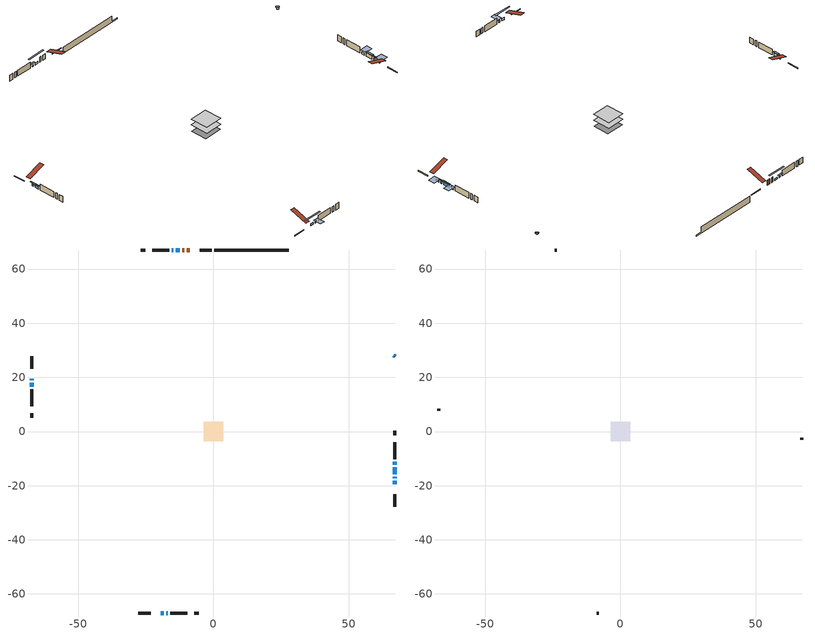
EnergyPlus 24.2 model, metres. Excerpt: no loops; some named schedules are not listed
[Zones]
conditioned space
 floor adiabatic (AdiabaticFloorConstruction): -3.57,-3.57 -3.57,3.57 3.57,3.57 3.57,-3.57 z1.22
 floor foundation (Slab1 construction): -3.66,-3.2 -3.66,3.2 3.66,3.2 3.66,-3.2 z-1.22
 wall outside (RimJoist1 construction): -0.6,67.03 -5.12,67.03 / -27.76,-67.03 -23.24,-67.03 / -67.03,27.76 -67.03,23.24 / 67.03,-27.76 67.03,-23.24 z1.22:1.52
 wall outside (AdiabaticWallConstruction 1): -8.81,67.03 -9.96,67.03 / -10.88,67.03 -11.56,67.03 z1.22:3.25
 wall outside (AdiabaticWallConstruction): -67.03,19.55 -67.03,19.01 / 67.03,-17.19 67.03,-16.66 z1.22:2.14; -12.49,67.03 -13.92,67.03 / 67.03,-19.55 67.03,-18.12 z1.22:1.98; -19.55,-67.03 -18.38,-67.03 / -17.45,-67.03 -16.84,-67.03 / 67.03,-12.36 67.03,-11.19 z1.22:2.11; 67.03,-15.73 67.03,-13.29 z1.22:2.62; -14.84,67.03 -15.43,67.03 / 67.03,27.76 66.61,28.18 z1.22:1.81; -67.03,18.08 -67.03,16.56 z1.22:2.49
 wall outside (Wall1 construction): -16.36,67.03 -22.58,67.03 / -15.91,-67.03 -9.69,-67.03 / -67.03,15.63 -67.03,9.41 / 67.03,-10.27 67.03,-4.05 z1.22:3.66
 wall outside (Wall3 construction): -25.2,67.03 -26.83,67.03 / -7.07,-67.03 -5.44,-67.03 / -67.03,6.79 -67.03,5.15 / 67.03,-1.42 67.03,0.21 z1.22:3.66
 wall foundation (FoundationWall1 construction): 0.33,67.03,-1.22 0.33,67.03,1.22 25.02,67.03,1.22 25.02,67.03,-0.83 27.76,67.03,-0.83 27.76,67.03,-1.22
 window (WindowConstruction 4): -67.03,19.55 -67.03,19.01 z1.22:2.13
 window (WindowConstruction 7): -12.49,67.03 -13.92,67.03 z1.22:1.98
 window (WindowConstruction 8): 67.03,-19.55 67.03,-18.12 z1.22:1.98
 window (WindowConstruction 9): -19.55,-67.03 -18.38,-67.03 z1.22:2.11
 window (WindowConstruction 5): 67.03,-17.19 67.03,-16.66 z1.22:2.13
 window (WindowConstruction): 67.03,-15.73 67.03,-13.29 z1.22:2.62
 window (WindowConstruction 1): -14.85,67.03 -15.43,67.03 z1.22:1.81
 window (WindowConstruction 2): -67.03,18.08 -67.03,16.56 z1.22:2.49
 window (WindowConstruction 3): 67.03,27.76 66.61,28.18 z1.22:1.81
 window (WindowConstruction 10): -17.45,-67.03 -16.84,-67.03 z1.22:2.11
 window (WindowConstruction 6): 67.03,-12.36 67.03,-11.2 z1.22:2.11
 door (Door): -8.82,67.03 -9.96,67.03 z1.22:3.25
 door (Door 1): -10.88,67.03 -11.56,67.03 z1.22:3.25
 ceiling adiabatic (AdiabaticFloorConstruction): 3.57,-3.57 3.57,3.57 -3.57,3.57 -3.57,-3.57 z1.22
attic - vented
 floor to conditioned space (Floor1 construction Reversed): -3.57,-3.57 -3.57,3.57 3.57,3.57 3.57,-3.57 z3.66
 wall outside (Wall2 construction): -23.51,67.03 -24.27,67.03 / -8.77,-67.03 -8,-67.03 / -67.03,8.48 -67.03,7.72 / 67.03,-3.12 67.03,-2.35 z1.22:3.66
 roof outside (Roof1 construction): -7.89,67.03,3.66 -7.89,60.06,5.98 -6.05,60.06,5.98 -6.05,67.03,3.66; -20.47,-67.03,3.66 -20.47,-60.06,5.98 -22.31,-60.06,5.98 -22.31,-67.03,3.66; -67.03,20.47,3.66 -60.06,20.47,5.98 -60.06,22.31,5.98 -67.03,22.31,3.66; 67.03,-20.47,3.66 60.06,-20.47,5.98 60.06,-22.31,5.98 67.03,-22.31,3.66
shading: -67.03,18.4 -67.03,20.15 -67.33,20.15 -67.33,18.4 z2.74; -16.97,67.03 -9.44,67.03 -9.44,67.49 -16.97,67.49 z5.03; 67.03,-17.51 67.03,-20.15 70.08,-20.15 70.08,-17.51 z2.59; -15.33,-67.03 -22.6,-67.03 -22.6,-67.49 -15.33,-67.49 z5.16; 67.03,-16.05 67.03,-17.8 67.33,-17.8 67.33,-16.05 z2.74; 67.03,-12.99 67.03,-16.03 67.64,-16.03 67.64,-12.99 z2.91; -16.19,67.03 -14.09,67.03 -14.09,67.49 -16.19,67.49 z2.56; -67.03,16.26 -67.03,18.38 -67.64,18.38 -67.64,16.26 z2.79; 66.4,28.39 67.24,27.55 67.67,27.98 66.83,28.82 z2.1; -16.23,-67.03 -18.06,-67.03 -18.06,-70.08 -16.23,-70.08 z2.72; 67.03,-10.59 67.03,-12.97 70.08,-12.97 70.08,-10.59 z2.72
[Building]
Building 1: Terrain=Suburbs
[Site:Location]
Greenwood AP_NS: Latitude {deg}=44.98; Longitude {deg}=-64.92; Time Zone {hr}=-4; Elevation {m}=28; Keep Site Location Information=Yes
[Site:GroundTemperature:Shallow]
3.62696, 1.72046, 1.56778, 2.47251, 6.10451, 9.71958, 12.8537, 14.839, 15.0077, 13.3929, 10.3388, 6.83459
[Site:WaterMainsTemperature]
Calculation Method=Schedule; Temperature Schedule=mains temperature schedule
[Material] Roughness=Rough; Thermal Absorptance=0.9
Name | Thickness {m} | Conductivity {W/m-K} | Density {kg/m3} | Specific Heat {J/kg-K} | Solar Absorptance | Visible Absorptance
asphalt or fiberglass shingles | 0.00635 | 0.162714 | 1121.4 | 1465.45 | 0.4 | 0.4
ceiling loosefill ins | 0.0846667 | 0.0480833 | 16.02 | 1046.75 | 0.7 | 0.7
ceiling stud and cavity | 0.1397 | 0.955832 | 65.682 | 1177.47 | 0.7 | 0.7
concrete 4.0 in. | 0.1016 | 1.803125 | 2242.8 | 837.4 | 0.7 | 0.7
concrete 8.0 in. | 0.2032 | 1.803125 | 2242.8 | 837.4 | 0.7 | 0.7
door material | 0.04445 | 0.053851 | 512.64 | 1214.23 | 0.7 | 0.7
door material 1 | 0.04445 | 0.188738 | 512.64 | 1214.23 | 0.7 | 0.7
floor covering | 0.0127 | 0.0433444 | 54.468 | 1339.84 | 0.6 | 0.6
floor rigid ins; wall rigid ins | 0.512978 | 0.029427 | 32.04 | 1214.23 | 0.7 | 0.7
floor stud and cavity | 0.1397 | 1.75129 | 37.0049 | 1207.88 | 0.7 | 0.7
furniture material conditioned space 1 | 0.1524 | 0.115458 | 640.8 | 1214.23 | 0.6 | 0.6
gypsum board | 0.0127 | 0.160291 | 801 | 837.4 | 0.6 | 0.6
osb sheathing 0.5 in. | 0.0127 | 0.115458 | 512.64 | 1214.23 | 0.7 | 0.7
osb sheathing 0.75 in. | 0.01905 | 0.115458 | 512.64 | 1214.23 | 0.7 | 0.7
osb sheathing 2.0 in. | 0.0508 | 0.115458 | 512.64 | 1214.23 | 0.7 | 0.7
rim joist stud and cavity | 0.0508 | 0.035724 | 125.044 | 1163.47 | 0.6 | 0.6
wall stud and cavity | 0.1397 | 0.0861437 | 139.0536 | 1170.24 | 0.7 | 0.7
wall stud and cavity 1 | 0.0889 | 6.1454 | 50.32683 | 1063.81 | 0.6 | 0.6
wall stud and cavity 2 | 0.1397 | 0.084775 | 139.0536 | 1170.24 | 0.7 | 0.7
wall stud and cavity 3 | 0.0889 | 0.380278 | 52.3479 | 1209.89 | 0.7 | 0.7
wall stud and cavity 4 | 0.0889 | 0.391764 | 83.0341 | 1211.67 | 0.7 | 0.7
wood siding | 0.0254 | 0.102417 | 544.68 | 1172.36 | 0.4 | 0.4
wood siding 1 | 0.00254 | 0.102417 | 544.68 | 1172.36 | 0.4 | 0.4
wood siding 2; wood siding 3; wood siding 4 | 0.0254 | 0.102417 | 544.68 | 1172.36 | 0.7 | 0.7
[WindowMaterial:SimpleGlazingSystem]
Name | U-Factor {W/m2-K} | Solar Heat Gain Coefficient
WindowMaterial | 2.88953 | 0.69
WindowMaterial 1 | 3.02013 | 0.45
WindowMaterial 2 | 2.84979 | 0.63
WindowMaterial 3 | 3.04398 | 0.44
WindowMaterial 4 | 5.624059 | 0.73
WindowMaterial 5 | 2.84808 | 0.64
WindowMaterial 6 | 5.36174 | 0.68
[Construction]
AdiabaticFloorConstruction: floor stud and cavity, floor rigid ins, osb sheathing 0.75 in., floor covering
AdiabaticWallConstruction: wood siding 3, wall rigid ins, wall stud and cavity 3, gypsum board
AdiabaticWallConstruction 1: wood siding 4, wall rigid ins, wall stud and cavity 3, gypsum board
Door: door material
Door 1: door material 1
Floor1 construction Reversed: gypsum board, ceiling stud and cavity, ceiling loosefill ins
FoundationWall1 construction: concrete 8.0 in.
furniture construction conditioned space 1: furniture material conditioned space 1
PartitionWallConstruction: gypsum board, wall stud and cavity 4, gypsum board
RimJoist1 construction: wood siding 2, osb sheathing 2.0 in., rim joist stud and cavity
Roof1 construction: asphalt or fiberglass shingles
Slab1 construction: concrete 4.0 in.
Wall1 construction: wood siding, osb sheathing 0.5 in., wall stud and cavity, gypsum board
Wall2 construction: wood siding 1, wall stud and cavity 1
Wall3 construction: wood siding, osb sheathing 0.5 in., wall stud and cavity 2, gypsum board
WindowConstruction: WindowMaterial
WindowConstruction 1; WindowConstruction 3: WindowMaterial 1
WindowConstruction 10: WindowMaterial 6
WindowConstruction 2: WindowMaterial 2
WindowConstruction 4; WindowConstruction 5: WindowMaterial 3
WindowConstruction 6; WindowConstruction 9: WindowMaterial 4
WindowConstruction 7; WindowConstruction 8: WindowMaterial 5
[Zone] Multiplier=1; Part of Total Floor Area=Yes
Name | Volume {m3}
attic - vented | 19.2522
conditioned space | 248.2
[Space]
Name | Zone | Volume {m3}
attic - vented 1 | attic - vented | 19.2522
conditioned space 1 | conditioned space | 248.2
[ZoneInfiltration:EffectiveLeakageArea]
infil attic - vented 1: Zone or Space=attic - vented 1; Schedule=Always On Discrete; Effective Air Leakage Area {cm2}=2114.48; Stack Coefficient=0.000330951; Wind Coefficient=1.22914e-05
[ZoneMixing]
whole house fan mix: Zone or Space=attic - vented; Schedule=Always On Continuous; Design Flow Rate Calculation Method=Flow/Zone; Design Flow Rate {m3/s}=0; Source Zone or Space=conditioned space
[SurfaceProperty:ExposedFoundationPerimeter]
Slab1: Exposed Perimeter Calculation Method=TotalExposedPerimeter; Total Exposed Perimeter {m}=27.432
[InternalMass] Zone or ZoneList=conditioned space; Space or SpaceList=conditioned space 1
Name | Construction | Surface Area {m2}
furniture mass conditioned space 1 | furniture construction conditioned space 1 | 39.1682
partition wall mass | PartitionWallConstruction | 97.9204
[Lights]
interior lighting: Zone or ZoneList or Space or SpaceList=conditioned space 1; Schedule=interior lighting schedule; Design Level Calculation Method=LightingLevel; Lighting Level {W}=343.2; Return Air Fraction=0; Fraction Radiant=0.6; Fraction Visible=0.2; Fraction Replaceable=1
[People]
occupants: Zone or ZoneList or Space or SpaceList=conditioned space 1; Number of People Schedule=occupants schedule; Number of People Calculation Method=People; Number of People=3; Fraction Radiant=0.314171; Sensible Heat Fraction=0.56303; Activity Level Schedule=occupants activity schedule; Carbon Dioxide Generation Rate {m3/s-W}=0; Enable ASHRAE 55 Comfort Warnings=No; Mean Radiant Temperature Calculation Type=EnclosureAveraged
[ElectricEquipment] Zone or ZoneList or Space or SpaceList=conditioned space 1; Design Level Calculation Method=EquipmentLevel
Name | Schedule | Design Level {W} | Fraction Latent | Fraction Radiant | Fraction Lost
clothes dryer | clothes dryer schedule | 140.772 | 0.015 | 0.081 | 0.85
clothes washer | clothes washer schedule | 32.1985 | 0.03 | 0.162 | 0.7
cooking range | cooking range schedule | 215.147 | 0.08 | 0.432 | 0.2
dishwasher | dishwasher schedule | 66.8632 | 0.3 | 0.18 | 0.4
fridge | fridge schedule | 72.9452 | 0 | 0.6 | 0
mech vent house fan | mech vent house fan schedule | 0 | 0 | 0 | 1
mech vent house fan cfis | mech vent house fan cfis schedule | 0 | 0 | 0 | 0
misc plug loads | misc plug loads schedule | 494.7 | 0.045 | 0.513 | 0.1
whole house fan | Always On Discrete | 0 | 0 | 0 | 1
[OtherEquipment] Zone or ZoneList or Space or SpaceList=conditioned space 1; Design Level Calculation Method=EquipmentLevel
Name | Fuel Type | Schedule | Design Level {W} | Fraction Latent | Fraction Radiant | Fraction Lost
clothes dryer 1 | Electricity | clothes dryer schedule | 0 | 0.015 | 0.081 | 0.85
cooking range 1 | Electricity | cooking range schedule | 0 | 0.08 | 0.432 | 0.2
general water use latent | None | general water use schedule | 62.594 | 1 | 0 | 0
general water use sensible | None | general water use schedule | -61.6891 | 0 | 0.6 | 0
mech vent house fan latent load | None | Always On Discrete | 0 | 1 | 0 | 0
mech vent house fan sensible load | None | Always On Discrete | 0 | 0 | 0 | 0
water heater energy adjustment1 | Electricity | Always On Discrete | 0.01 | 0 | 0 | 1
[ZoneInfiltration:DesignFlowRate] Zone or ZoneList or Space or SpaceList=conditioned space 1; Schedule=Always On Discrete; Design Flow Rate Calculation Method=Flow/Zone; Design Flow Rate {m3/s}=0
infil flow; natural vent flow; whole house fan flow
[ZoneControl:Thermostat]
conditioned space Thermostat: Zone or ZoneList=conditioned space; Control Type Schedule=conditioned space Thermostat Schedule; Control 1=conditioned space temperature setpoint; Temperature Difference Between Cutout And Setpoint {deltaC}=0
[ZoneHVAC:Baseboard:Convective:Electric]
electric baseboard: Availability Schedule=Always On Discrete; Heating Design Capacity {W}=17253.4; Efficiency=1
[Zone equipment]
conditioned space: electric baseboard
[Foundation:Kiva]
Foundation Kiva 1: Initial Indoor Air Temperature {C}=18; Wall Height Above Grade {m}=1.21999; Wall Depth Below Slab {m}=0.2032
[Foundation:Kiva:Settings]
Soil Conductivity {W/m-K}=0.849921; Soil Density {kg/m3}=1842.3; Soil Specific Heat {J/kg-K}=418.7; Ground Solar Absorptivity=0.9; Ground Thermal Absorptivity=0.9; Ground Surface Roughness {m}=0.03; Far-Field Width {m}=40; Deep-Ground Boundary Condition=ZeroFlux; Deep-Ground Depth {m}=40; Minimum Cell Dimension {m}=0.2; Maximum Cell Growth Coefficient=3; Simulation Timestep=Timestep
[Exterior:Lights]
exterior lighting: Schedule=exterior lighting schedule; Design Level {W}=75.6
[EnergyManagementSystem:GlobalVariable]
infil_program_Qfan
infil_program_Qinf
natural_vent_program_Qnv
natural_vent_program_Qwhf
[EnergyManagementSystem:Sensor]
Name | Output:Variable or Output:Meter Index Key | Output:Variable or Output:Meter
airflow_gain | infil flow | Infiltration Sensible Heat Gain Energy
airflow_gain_1 | natural vent flow | Infiltration Sensible Heat Gain Energy
airflow_gain_2 | whole house fan flow | Infiltration Sensible Heat Gain Energy
airflow_loss | infil flow | Infiltration Sensible Heat Loss Energy
airflow_loss_1 | natural vent flow | Infiltration Sensible Heat Loss Energy
airflow_loss_2 | whole house fan flow | Infiltration Sensible Heat Loss Energy
clg_load_cond |  | Cooling:EnergyTransfer:Zone:CONDITIONED SPACE
clg_sp_s; clg_sp_s_1 | cooling setpoint | Schedule Value
clothes_dryer_exhaust_0_sch_s | clothes dryer exhaust 0 schedule | Schedule Value
conditioned_space_clg_unmet_s | conditioned space | Zone Cooling Setpoint Not Met Time
conditioned_space_htg_unmet_s | conditioned space | Zone Heating Setpoint Not Met Time
cool_season | cooling season schedule | Schedule Value
fridge_tin_s | conditioned space | Zone Mean Air Temperature
htg_load_cond |  | Heating:EnergyTransfer:Zone:CONDITIONED SPACE
htg_sp_s; htg_sp_s_1 | heating setpoint | Schedule Value
ig_ee_conv | clothes dryer | Electric Equipment Convective Heating Energy
ig_ee_conv_2 | cooking range | Electric Equipment Convective Heating Energy
ig_ee_conv_4 | fridge | Electric Equipment Convective Heating Energy
ig_ee_conv_5 | misc plug loads | Electric Equipment Convective Heating Energy
ig_ee_conv_6 | whole house fan | Electric Equipment Convective Heating Energy
ig_ee_rad | clothes dryer | Electric Equipment Radiant Heating Energy
ig_ee_rad_2 | cooking range | Electric Equipment Radiant Heating Energy
ig_ee_rad_4 | fridge | Electric Equipment Radiant Heating Energy
ig_ee_rad_5 | misc plug loads | Electric Equipment Radiant Heating Energy
ig_ee_rad_6 | whole house fan | Electric Equipment Radiant Heating Energy
ig_lgt_conv | interior lighting | Lights Convective Heating Energy
ig_lgt_rad | interior lighting | Lights Radiant Heating Energy
ig_lgt_vis | interior lighting | Lights Visible Radiation Heating Energy
ig_oe_conv | clothes dryer 1 | Other Equipment Convective Heating Energy
ig_oe_conv_1 | cooking range 1 | Other Equipment Convective Heating Energy
ig_oe_conv_2 | general water use latent | Other Equipment Convective Heating Energy
ig_oe_conv_3 | general water use sensible | Other Equipment Convective Heating Energy
ig_oe_conv_4 | water heater energy adjustment1 | Other Equipment Convective Heating Energy
ig_oe_rad | clothes dryer 1 | Other Equipment Radiant Heating Energy
ig_oe_rad_1 | cooking range 1 | Other Equipment Radiant Heating Energy
ig_oe_rad_2 | general water use latent | Other Equipment Radiant Heating Energy
ig_oe_rad_3 | general water use sensible | Other Equipment Radiant Heating Energy
ig_oe_rad_4 | water heater energy adjustment1 | Other Equipment Radiant Heating Energy
ig_ppl_conv | occupants | People Convective Heating Energy
ig_ppl_rad | occupants | People Radiant Heating Energy
im_conv | furniture mass conditioned space 1 | Surface Inside Face Convection Heat Gain Energy
im_conv_1 | partition wall mass | Surface Inside Face Convection Heat Gain Energy
im_ig | furniture mass conditioned space 1 | Surface Inside Face Internal Gains Radiation Heat Gain Energy
im_ig_1 | partition wall mass | Surface Inside Face Internal Gains Radiation Heat Gain Energy
im_lgt | furniture mass conditioned space 1 | Surface Inside Face Lights Radiation Heat Gain Energy
im_lgt_1 | partition wall mass | Surface Inside Face Lights Radiation Heat Gain Energy
im_sol | furniture mass conditioned space 1 | Surface Inside Face Solar Radiation Heat Gain Energy
im_sol_1 | partition wall mass | Surface Inside Face Solar Radiation Heat Gain Energy
im_surf | furniture mass conditioned space 1 | Surface Inside Face Net Surface Thermal Radiation Heat Gain Energy
im_surf_1 | partition wall mass | Surface Inside Face Net Surface Thermal Radiation Heat Gain Energy
mv_conv | mech vent house fan | Electric Equipment Convective Heating Energy
mv_conv_1 | mech vent house fan cfis | Electric Equipment Convective Heating Energy
mv_conv_2 | mech vent house fan latent load | Other Equipment Convective Heating Energy
mv_conv_3 | mech vent house fan sensible load | Other Equipment Convective Heating Energy
mv_rad | mech vent house fan | Electric Equipment Radiant Heating Energy
mv_rad_1 | mech vent house fan cfis | Electric Equipment Radiant Heating Energy
mv_rad_2 | mech vent house fan latent load | Other Equipment Radiant Heating Energy
mv_rad_3 | mech vent house fan sensible load | Other Equipment Radiant Heating Energy
natural_vent_s | natural vent schedule | Schedule Value
out_pb_s |  | Site Outdoor Air Barometric Pressure
out_wt_s |  | Site Outdoor Air Humidity Ratio
site_vw_s |  | Site Wind Speed
ss_back_out | Window1 | Surface Window Shortwave from Zone Back Out Window Heat Transfer Rate
ss_back_out_1 | Window10 | Surface Window Shortwave from Zone Back Out Window Heat Transfer Rate
ss_back_out_10 | Window9 | Surface Window Shortwave from Zone Back Out Window Heat Transfer Rate
ss_back_out_2 | Window11 | Surface Window Shortwave from Zone Back Out Window Heat Transfer Rate
ss_back_out_3 | Window12 | Surface Window Shortwave from Zone Back Out Window Heat Transfer Rate
ss_back_out_4 | Window2 | Surface Window Shortwave from Zone Back Out Window Heat Transfer Rate
ss_back_out_5 | Window3 | Surface Window Shortwave from Zone Back Out Window Heat Transfer Rate
ss_back_out_6 | Window4 | Surface Window Shortwave from Zone Back Out Window Heat Transfer Rate
ss_back_out_7 | Window5 | Surface Window Shortwave from Zone Back Out Window Heat Transfer Rate
ss_back_out_8 | Window7 | Surface Window Shortwave from Zone Back Out Window Heat Transfer Rate
ss_back_out_9 | Window8 | Surface Window Shortwave from Zone Back Out Window Heat Transfer Rate
ss_conv | Door1 | Surface Inside Face Convection Heat Gain Energy
ss_conv_1 | Door3 | Surface Inside Face Convection Heat Gain Energy
ss_conv_10 | Window7 | Surface Inside Face Convection Heat Gain Energy
ss_conv_11 | Window8 | Surface Inside Face Convection Heat Gain Energy
ss_conv_12 | Window9 | Surface Inside Face Convection Heat Gain Energy
ss_conv_2 | Window1 | Surface Inside Face Convection Heat Gain Energy
ss_conv_3 | Window10 | Surface Inside Face Convection Heat Gain Energy
ss_conv_4 | Window11 | Surface Inside Face Convection Heat Gain Energy
ss_conv_5 | Window12 | Surface Inside Face Convection Heat Gain Energy
ss_conv_6 | Window2 | Surface Inside Face Convection Heat Gain Energy
ss_conv_7 | Window3 | Surface Inside Face Convection Heat Gain Energy
ss_conv_8 | Window4 | Surface Inside Face Convection Heat Gain Energy
ss_conv_9 | Window5 | Surface Inside Face Convection Heat Gain Energy
ss_ig | Door1 | Surface Inside Face Internal Gains Radiation Heat Gain Energy
ss_ig_1 | Door3 | Surface Inside Face Internal Gains Radiation Heat Gain Energy
ss_ig_10 | Window7 | Surface Inside Face Internal Gains Radiation Heat Gain Energy
ss_ig_11 | Window8 | Surface Inside Face Internal Gains Radiation Heat Gain Energy
ss_ig_12 | Window9 | Surface Inside Face Internal Gains Radiation Heat Gain Energy
ss_ig_2 | Window1 | Surface Inside Face Internal Gains Radiation Heat Gain Energy
ss_ig_3 | Window10 | Surface Inside Face Internal Gains Radiation Heat Gain Energy
ss_ig_4 | Window11 | Surface Inside Face Internal Gains Radiation Heat Gain Energy
ss_ig_5 | Window12 | Surface Inside Face Internal Gains Radiation Heat Gain Energy
ss_ig_6 | Window2 | Surface Inside Face Internal Gains Radiation Heat Gain Energy
ss_ig_7 | Window3 | Surface Inside Face Internal Gains Radiation Heat Gain Energy
ss_ig_8 | Window4 | Surface Inside Face Internal Gains Radiation Heat Gain Energy
ss_ig_9 | Window5 | Surface Inside Face Internal Gains Radiation Heat Gain Energy
ss_lgt | Door1 | Surface Inside Face Lights Radiation Heat Gain Energy
ss_lgt_1 | Door3 | Surface Inside Face Lights Radiation Heat Gain Energy
ss_sol | Door1 | Surface Inside Face Solar Radiation Heat Gain Energy
ss_sol_1 | Door3 | Surface Inside Face Solar Radiation Heat Gain Energy
ss_surf | Door1 | Surface Inside Face Net Surface Thermal Radiation Heat Gain Energy
ss_surf_1 | Door3 | Surface Inside Face Net Surface Thermal Radiation Heat Gain Energy
ss_surf_10 | Window7 | Surface Inside Face Net Surface Thermal Radiation Heat Gain Energy
ss_surf_11 | Window8 | Surface Inside Face Net Surface Thermal Radiation Heat Gain Energy
ss_surf_12 | Window9 | Surface Inside Face Net Surface Thermal Radiation Heat Gain Energy
ss_surf_2 | Window1 | Surface Inside Face Net Surface Thermal Radiation Heat Gain Energy
ss_surf_3 | Window10 | Surface Inside Face Net Surface Thermal Radiation Heat Gain Energy
ss_surf_4 | Window11 | Surface Inside Face Net Surface Thermal Radiation Heat Gain Energy
ss_surf_5 | Window12 | Surface Inside Face Net Surface Thermal Radiation Heat Gain Energy
ss_surf_6 | Window2 | Surface Inside Face Net Surface Thermal Radiation Heat Gain Energy
ss_surf_7 | Window3 | Surface Inside Face Net Surface Thermal Radiation Heat Gain Energy
ss_surf_8 | Window4 | Surface Inside Face Net Surface Thermal Radiation Heat Gain Energy
ss_surf_9 | Window5 | Surface Inside Face Net Surface Thermal Radiation Heat Gain Energy
ss_trans_in | Window1 | Surface Window Transmitted Solar Radiation Rate
ss_trans_in_1 | Window10 | Surface Window Transmitted Solar Radiation Rate
ss_trans_in_10 | Window9 | Surface Window Transmitted Solar Radiation Rate
ss_trans_in_2 | Window11 | Surface Window Transmitted Solar Radiation Rate
ss_trans_in_3 | Window12 | Surface Window Transmitted Solar Radiation Rate
ss_trans_in_4 | Window2 | Surface Window Transmitted Solar Radiation Rate
ss_trans_in_5 | Window3 | Surface Window Transmitted Solar Radiation Rate
ss_trans_in_6 | Window4 | Surface Window Transmitted Solar Radiation Rate
ss_trans_in_7 | Window5 | Surface Window Transmitted Solar Radiation Rate
ss_trans_in_8 | Window7 | Surface Window Transmitted Solar Radiation Rate
ss_trans_in_9 | Window8 | Surface Window Transmitted Solar Radiation Rate
ss_trans_out | Window1 | Surface Inside Face Initial Transmitted Diffuse Transmitted Out Window Solar Radiation Rate
ss_trans_out_1 | Window10 | Surface Inside Face Initial Transmitted Diffuse Transmitted Out Window Solar Radiation Rate
ss_trans_out_10 | Window9 | Surface Inside Face Initial Transmitted Diffuse Transmitted Out Window Solar Radiation Rate
ss_trans_out_2 | Window11 | Surface Inside Face Initial Transmitted Diffuse Transmitted Out Window Solar Radiation Rate
ss_trans_out_3 | Window12 | Surface Inside Face Initial Transmitted Diffuse Transmitted Out Window Solar Radiation Rate
ss_trans_out_4 | Window2 | Surface Inside Face Initial Transmitted Diffuse Transmitted Out Window Solar Radiation Rate
ss_trans_out_5 | Window3 | Surface Inside Face Initial Transmitted Diffuse Transmitted Out Window Solar Radiation Rate
ss_trans_out_6 | Window4 | Surface Inside Face Initial Transmitted Diffuse Transmitted Out Window Solar Radiation Rate
ss_trans_out_7 | Window5 | Surface Inside Face Initial Transmitted Diffuse Transmitted Out Window Solar Radiation Rate
ss_trans_out_8 | Window7 | Surface Inside Face Initial Transmitted Diffuse Transmitted Out Window Solar Radiation Rate
ss_trans_out_9 | Window8 | Surface Inside Face Initial Transmitted Diffuse Transmitted Out Window Solar Radiation Rate
s_conv | Floor1 | Surface Inside Face Convection Heat Gain Energy
s_conv_1 | FoundationWall1 | Surface Inside Face Convection Heat Gain Energy
s_conv_10 | Wall1:180 | Surface Inside Face Convection Heat Gain Energy
s_conv_11 | Wall1:270 | Surface Inside Face Convection Heat Gain Energy
s_conv_12 | Wall1:90 | Surface Inside Face Convection Heat Gain Energy
s_conv_13 | Wall3:0 | Surface Inside Face Convection Heat Gain Energy
s_conv_14 | Wall3:180 | Surface Inside Face Convection Heat Gain Energy
s_conv_15 | Wall3:270 | Surface Inside Face Convection Heat Gain Energy
s_conv_16 | Wall3:90 | Surface Inside Face Convection Heat Gain Energy
s_conv_2 | inferred conditioned ceiling | Surface Inside Face Convection Heat Gain Energy
s_conv_3 | inferred conditioned floor | Surface Inside Face Convection Heat Gain Energy
s_conv_4 | RimJoist1:0 | Surface Inside Face Convection Heat Gain Energy
s_conv_5 | RimJoist1:180 | Surface Inside Face Convection Heat Gain Energy
s_conv_6 | RimJoist1:270 | Surface Inside Face Convection Heat Gain Energy
s_conv_7 | RimJoist1:90 | Surface Inside Face Convection Heat Gain Energy
s_conv_8 | Slab1 | Surface Inside Face Convection Heat Gain Energy
s_conv_9 | Wall1:0 | Surface Inside Face Convection Heat Gain Energy
